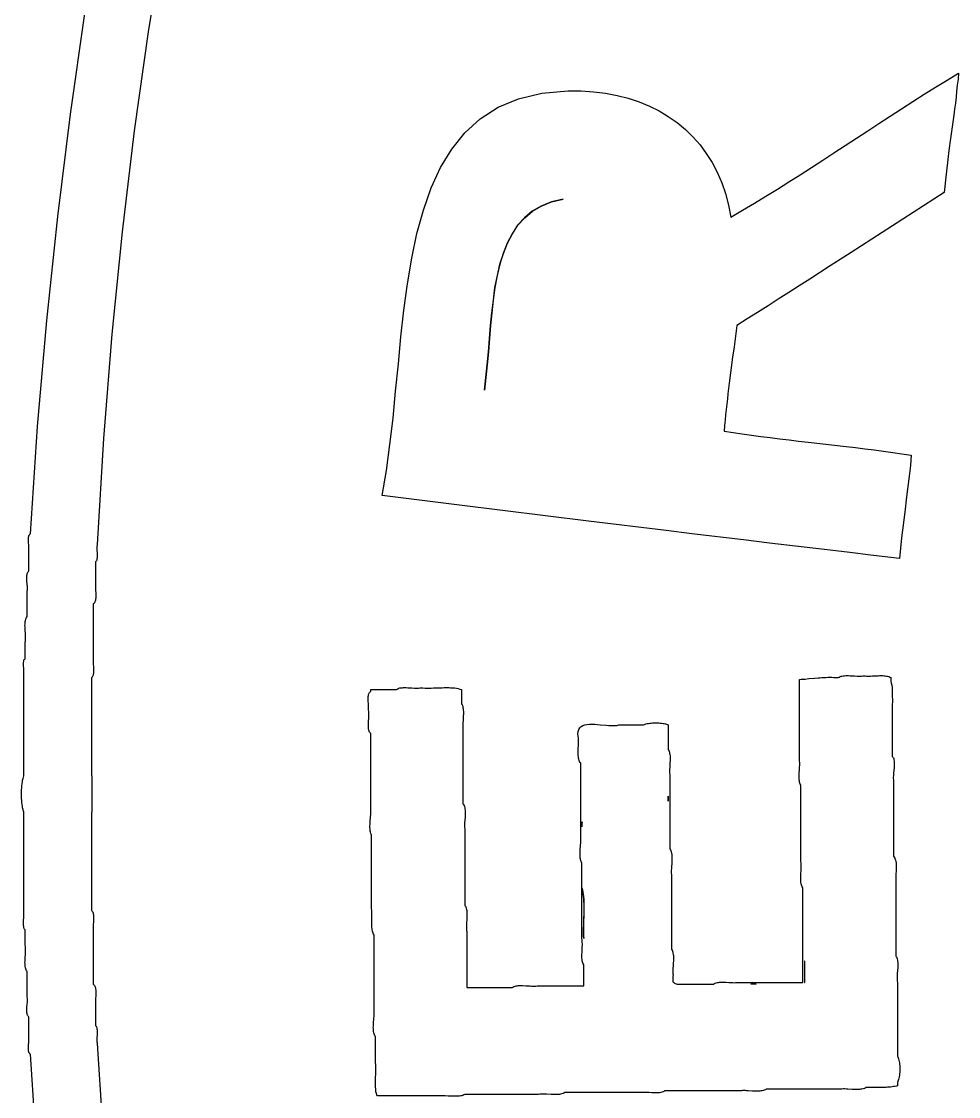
# Model space of a CAD drawing. Header units: metres. Extents: x -185 to 1201, y -340 to 309.
# Drawn here: x 877.473 to 880.489, y 64.293 to 67.753 of the extents above; entities that cross this region are included whole.
import ezdxf

# ---------------------------------------------------------------- set-up
doc = ezdxf.new("R2010")
doc.units = ezdxf.units.M

msp = doc.modelspace()

# ---------------------------------------------------------------- linework, layer by layer
for p, q in [((877.931, 68.0336), (877.881, 67.72)), ((877.631, 67.4545), (877.677, 67.7786)), ((877.881, 67.72), (877.836, 67.401)), ((880.452, 67.5646), (880.489, 67.5871)), ((880.489, 67.5871), (880.488, 67.5676)), ((880.415, 67.5419), (880.452, 67.5646)), ((880.485, 67.5481), (880.483, 67.5288)), ((880.488, 67.5676), (880.485, 67.5481)), ((879.073, 67.5047), (879.148, 67.5228)), ((879.148, 67.5228), (879.233, 67.5302)), ((879.233, 67.5302), (879.274, 67.5299)), ((879.274, 67.5299), (879.314, 67.5272)), ((879.314, 67.5272), (879.353, 67.5223)), ((879.353, 67.5223), (879.39, 67.5152)), ((879.39, 67.5152), (879.426, 67.5059)), ((880.342, 67.4957), (880.378, 67.5189)), ((880.378, 67.5189), (880.415, 67.5419)), ((880.481, 67.5095), (880.479, 67.4903)), ((880.483, 67.5288), (880.481, 67.5095)), ((878.949, 67.4401), (879.007, 67.4769)), ((879.007, 67.4769), (879.073, 67.5047)), ((879.426, 67.5059), (879.461, 67.4944)), ((879.461, 67.4944), (879.494, 67.4808)), ((879.494, 67.4808), (879.526, 67.4651)), ((880.305, 67.4723), (880.342, 67.4957)), ((880.479, 67.4903), (880.476, 67.4712)), ((877.59, 67.125), (877.631, 67.4545)), ((879.526, 67.4651), (879.555, 67.4474)), ((879.555, 67.4474), (879.583, 67.4276)), ((880.233, 67.4252), (880.269, 67.4488)), ((880.269, 67.4488), (880.305, 67.4723)), ((880.474, 67.4521), (880.463, 67.376)), ((880.476, 67.4712), (880.474, 67.4521)), ((878.9, 67.395), (878.949, 67.4401)), ((879.583, 67.4276), (879.61, 67.4058)), ((879.61, 67.4058), (879.634, 67.382)), ((880.197, 67.4015), (880.233, 67.4252)), ((877.836, 67.401), (877.797, 67.0766)), ((878.858, 67.3423), (878.9, 67.395)), ((879.634, 67.382), (879.657, 67.3562)), ((880.124, 67.3541), (880.197, 67.4015)), ((880.463, 67.376), (880.458, 67.3379)), ((878.822, 67.2828), (878.858, 67.3423)), ((879.657, 67.3562), (879.677, 67.3286)), ((880.088, 67.3304), (880.124, 67.3541)), ((880.458, 67.3379), (880.456, 67.3188)), ((879.677, 67.3286), (879.696, 67.299)), ((880.016, 67.2832), (880.052, 67.3068)), ((880.052, 67.3068), (880.088, 67.3304)), ((880.456, 67.3188), (880.454, 67.2997)), ((878.792, 67.2172), (878.822, 67.2828)), ((879.696, 67.299), (879.712, 67.2676)), ((879.712, 67.2676), (879.727, 67.2343)), ((879.979, 67.2598), (880.016, 67.2832)), ((880.451, 67.2805), (880.449, 67.2612)), ((880.454, 67.2997), (880.451, 67.2805)), ((879.727, 67.2343), (879.739, 67.1992)), ((879.906, 67.2135), (879.943, 67.2366)), ((879.943, 67.2366), (879.979, 67.2598)), ((880.447, 67.2419), (880.445, 67.2224)), ((880.449, 67.2612), (880.447, 67.2419)), ((878.767, 67.1463), (878.792, 67.2172)), ((879.739, 67.1992), (879.749, 67.1624)), ((879.869, 67.1907), (879.906, 67.2135)), ((880.443, 67.2029), (880.41, 67.1814)), ((880.445, 67.2224), (880.443, 67.2029)), ((879.146, 67.1591), (879.179, 67.1721)), ((879.179, 67.1721), (879.146, 67.1591)), ((879.179, 67.1721), (879.216, 67.1807)), ((879.216, 67.1807), (879.179, 67.1721)), ((879.794, 67.1458), (879.832, 67.1681)), ((879.832, 67.1681), (879.869, 67.1907)), ((880.41, 67.1814), (880.143, 67.0091)), ((878.746, 67.0709), (878.767, 67.1463)), ((879.117, 67.1421), (879.092, 67.1213)), ((879.093, 67.1213), (879.118, 67.1421)), ((879.146, 67.1591), (879.117, 67.1421)), ((879.118, 67.1421), (879.146, 67.1591)), ((879.749, 67.1624), (879.756, 67.1238)), ((879.756, 67.1238), (879.794, 67.1458)), ((877.555, 66.7902), (877.59, 67.125)), ((879.07, 67.0971), (879.052, 67.0697)), ((879.053, 67.0697), (879.071, 67.0971)), ((879.092, 67.1213), (879.07, 67.0971)), ((879.071, 67.0971), (879.093, 67.1213)), ((877.797, 67.0766), (877.764, 66.7466)), ((878.729, 66.9915), (878.746, 67.0709)), ((879.052, 67.0697), (879.036, 67.0396)), ((879.037, 67.0396), (879.053, 67.0697)), ((879.036, 67.0396), (879.023, 67.0068)), ((879.024, 67.0068), (879.037, 67.0396)), ((878.715, 66.9091), (878.729, 66.9915)), ((879.013, 66.9719), (879.024, 67.0068)), ((879.023, 67.0068), (879.013, 66.9719)), ((880.143, 67.0091), (880.076, 66.9661)), ((879.013, 66.9719), (879.004, 66.935)), ((879.005, 66.935), (879.013, 66.9719)), ((880.076, 66.9661), (880.01, 66.9232)), ((878.997, 66.8965), (879.005, 66.935)), ((879.004, 66.935), (878.997, 66.8965)), ((880.01, 66.9232), (879.976, 66.9019)), ((878.704, 66.8243), (878.715, 66.9091)), ((878.997, 66.8965), (878.991, 66.8566)), ((878.992, 66.8566), (878.997, 66.8965)), ((879.976, 66.9019), (879.943, 66.8805)), ((878.987, 66.8158), (878.992, 66.8566)), ((878.991, 66.8566), (878.987, 66.8158)), ((879.909, 66.8593), (879.876, 66.838)), ((879.943, 66.8805), (879.909, 66.8593)), ((878.694, 66.7379), (878.704, 66.8243)), ((879.876, 66.838), (879.842, 66.8169)), ((877.525, 66.4499), (877.555, 66.7902)), ((878.983, 66.7742), (878.987, 66.8158)), ((878.987, 66.8158), (878.983, 66.7742)), ((879.809, 66.7958), (879.775, 66.7748)), ((879.842, 66.8169), (879.809, 66.7958)), ((878.979, 66.7323), (878.983, 66.7742)), ((878.983, 66.7742), (878.979, 66.7323)), ((879.773, 66.7575), (879.771, 66.7404)), ((879.775, 66.7748), (879.773, 66.7575)), ((877.764, 66.7466), (877.737, 66.4108)), ((878.686, 66.6507), (878.694, 66.7379)), ((878.976, 66.6902), (878.979, 66.7323)), ((878.979, 66.7323), (878.976, 66.6902)), ((879.769, 66.7233), (879.767, 66.7063)), ((879.771, 66.7404), (879.769, 66.7233)), ((878.972, 66.6483), (878.976, 66.6902)), ((878.976, 66.6902), (878.972, 66.6483)), ((879.767, 66.7063), (879.762, 66.6726)), ((878.677, 66.5633), (878.686, 66.6507)), ((878.968, 66.607), (878.972, 66.6483)), ((878.972, 66.6483), (878.968, 66.607)), ((879.762, 66.6726), (879.755, 66.6222)), ((879.755, 66.6222), (879.751, 66.5887)), ((878.968, 66.607), (878.963, 66.5664)), ((878.963, 66.5664), (878.968, 66.607)), ((879.751, 66.5887), (879.749, 66.5719)), ((878.669, 66.4765), (878.677, 66.5633)), ((879.747, 66.5551), (879.745, 66.5382)), ((879.749, 66.5719), (879.747, 66.5551)), ((879.743, 66.5212), (879.741, 66.5042)), ((879.745, 66.5382), (879.743, 66.5212)), ((878.659, 66.3911), (878.669, 66.4765)), ((879.739, 66.487), (879.738, 66.4697)), ((879.741, 66.5042), (879.739, 66.487)), ((877.502, 66.1041), (877.525, 66.4499)), ((879.736, 66.4523), (879.735, 66.4347)), ((879.738, 66.4697), (879.736, 66.4523)), ((877.737, 66.4108), (877.717, 66.0693)), ((879.735, 66.4347), (879.764, 66.4302)), ((879.764, 66.4302), (879.793, 66.4258)), ((879.793, 66.4258), (879.823, 66.4217)), ((879.823, 66.4217), (879.853, 66.4176)), ((879.853, 66.4176), (879.883, 66.4138)), ((879.883, 66.4138), (879.913, 66.41)), ((879.913, 66.41), (879.944, 66.4063)), ((879.944, 66.4063), (879.974, 66.4027)), ((879.974, 66.4027), (880.005, 66.3992)), ((878.648, 66.3078), (878.659, 66.3911)), ((880.005, 66.3992), (880.127, 66.3851)), ((880.127, 66.3851), (880.157, 66.3815)), ((880.157, 66.3815), (880.187, 66.3778)), ((880.187, 66.3778), (880.218, 66.374)), ((880.218, 66.374), (880.248, 66.3701)), ((880.248, 66.3701), (880.278, 66.3661)), ((880.278, 66.3661), (880.307, 66.362)), ((880.307, 66.362), (880.337, 66.3576)), ((880.337, 66.3576), (880.334, 66.3236)), ((878.634, 66.2273), (878.648, 66.3078)), ((880.334, 66.3236), (880.33, 66.2899)), ((880.33, 66.2899), (880.326, 66.2565)), ((880.326, 66.2565), (880.322, 66.2232)), ((878.883, 66.1965), (878.634, 66.2273)), ((879.298, 66.1452), (878.883, 66.1965)), ((880.322, 66.2232), (880.316, 66.1736)), ((880.316, 66.1736), (880.306, 66.0912)), ((879.548, 66.1146), (879.298, 66.1452)), ((877.496, 66.0937), (877.497, 66.0963)), ((877.496, 66.0909), (877.496, 66.0937)), ((877.496, 66.088), (877.496, 66.0909)), ((877.497, 66.0986), (877.499, 66.1008)), ((877.497, 66.0963), (877.497, 66.0986)), ((877.499, 66.1008), (877.5, 66.1026)), ((877.5, 66.1026), (877.502, 66.1041)), ((879.631, 66.1044), (879.548, 66.1146)), ((879.797, 66.0843), (879.631, 66.1044)), ((880.306, 66.0912), (880.302, 66.0582)), ((877.495, 66.0849), (877.496, 66.088)), ((877.496, 66.0817), (877.495, 66.0849)), ((877.496, 66.0784), (877.496, 66.0817)), ((877.497, 66.065), (877.496, 66.0784)), ((877.497, 66.0617), (877.497, 66.065)), ((877.497, 66.0585), (877.497, 66.0617)), ((877.497, 66.0555), (877.497, 66.0585)), ((877.717, 66.0667), (877.716, 66.0639)), ((877.716, 66.0639), (877.716, 66.061)), ((877.716, 66.061), (877.716, 66.0579)), ((877.716, 66.0579), (877.716, 66.0548)), ((877.717, 66.0693), (877.717, 66.0667)), ((879.881, 66.0742), (879.797, 66.0843)), ((879.964, 66.0643), (879.881, 66.0742)), ((880.048, 66.0544), (879.964, 66.0643)), ((880.302, 66.0582), (880.299, 66.0251)), ((877.497, 66.0525), (877.497, 66.0555)), ((877.497, 66.0497), (877.497, 66.0525)), ((877.497, 66.0471), (877.497, 66.0497)), ((877.497, 65.9846), (877.497, 66.0471)), ((877.716, 66.0548), (877.716, 66.0515)), ((877.716, 66.0515), (877.717, 66.0417)), ((877.717, 66.0263), (877.716, 66.0237)), ((877.716, 66.0237), (877.716, 66.0213)), ((877.717, 66.0417), (877.717, 66.0352)), ((877.717, 66.0352), (877.717, 66.0321)), ((877.717, 66.0321), (877.717, 66.0291)), ((877.717, 66.0291), (877.717, 66.0263)), ((880.131, 66.0445), (880.048, 66.0544)), ((880.215, 66.0347), (880.131, 66.0445)), ((880.299, 66.0251), (880.215, 66.0347)), ((877.713, 66.0155), (877.711, 66.0142)), ((877.711, 66.0142), (877.711, 65.946)), ((877.714, 66.0172), (877.713, 66.0155)), ((877.715, 66.0191), (877.714, 66.0172)), ((877.716, 66.0213), (877.715, 66.0191)), ((877.49, 65.9694), (877.491, 65.9726)), ((877.49, 65.966), (877.49, 65.9694)), ((877.49, 65.9624), (877.49, 65.966)), ((877.49, 65.9588), (877.49, 65.9624)), ((877.49, 65.955), (877.49, 65.9588)), ((877.491, 65.9392), (877.49, 65.955)), ((877.491, 65.9755), (877.492, 65.9782)), ((877.491, 65.9726), (877.491, 65.9755)), ((877.492, 65.9782), (877.493, 65.9807)), ((877.493, 65.9807), (877.495, 65.9828)), ((877.495, 65.9828), (877.497, 65.9846)), ((877.492, 65.9353), (877.491, 65.9392)), ((877.491, 65.9203), (877.492, 65.9238)), ((877.491, 65.9169), (877.491, 65.9203)), ((877.492, 65.9314), (877.492, 65.9353)), ((877.492, 65.9276), (877.492, 65.9314)), ((877.492, 65.9238), (877.492, 65.9276)), ((877.711, 65.946), (877.711, 65.9426)), ((877.711, 65.9426), (877.711, 65.939)), ((877.711, 65.939), (877.711, 65.9353)), ((877.711, 65.9353), (877.711, 65.9315)), ((877.711, 65.9315), (877.711, 65.9276)), ((877.711, 65.9276), (877.711, 65.9237)), ((877.711, 65.9237), (877.712, 65.9118)), ((877.491, 65.8378), (877.491, 65.9169)), ((877.709, 65.8847), (877.708, 65.8822)), ((877.71, 65.8874), (877.709, 65.8847)), ((877.711, 65.8903), (877.71, 65.8874)), ((877.712, 65.8969), (877.711, 65.8935)), ((877.711, 65.8935), (877.711, 65.8903)), ((877.712, 65.9118), (877.712, 65.9079)), ((877.712, 65.9079), (877.712, 65.9041)), ((877.712, 65.9041), (877.712, 65.9004)), ((877.712, 65.9004), (877.712, 65.8969)), ((877.706, 65.8801), (877.704, 65.8783)), ((877.704, 65.8783), (877.704, 65.7019)), ((877.708, 65.8822), (877.706, 65.8801)), ((877.485, 65.8216), (877.486, 65.8254)), ((877.485, 65.8176), (877.485, 65.8216)), ((877.485, 65.8134), (877.485, 65.8176)), ((877.486, 65.8254), (877.487, 65.8289)), ((877.487, 65.8289), (877.488, 65.8322)), ((877.488, 65.8322), (877.489, 65.8352)), ((877.489, 65.8352), (877.491, 65.8378)), ((877.484, 65.809), (877.485, 65.8134)), ((877.485, 65.8046), (877.484, 65.809)), ((877.485, 65.8), (877.485, 65.8046)), ((877.485, 65.7953), (877.485, 65.8)), ((877.486, 65.7812), (877.485, 65.7953)), ((877.486, 65.7766), (877.486, 65.7812)), ((877.485, 65.7551), (877.486, 65.759)), ((877.485, 65.7019), (877.485, 65.7551)), ((877.486, 65.772), (877.486, 65.7766)), ((877.486, 65.7675), (877.486, 65.772)), ((877.486, 65.7632), (877.486, 65.7675)), ((877.486, 65.759), (877.486, 65.7632)), ((877.479, 65.6906), (877.48, 65.6932)), ((877.479, 65.6878), (877.479, 65.6906)), ((877.479, 65.6848), (877.479, 65.6878)), ((877.479, 65.6817), (877.479, 65.6848)), ((877.479, 65.6784), (877.479, 65.6817)), ((877.48, 65.6717), (877.479, 65.6784)), ((877.48, 65.6956), (877.481, 65.6977)), ((877.48, 65.6932), (877.48, 65.6956)), ((877.481, 65.6977), (877.482, 65.6994)), ((877.482, 65.6994), (877.484, 65.7009)), ((877.484, 65.7009), (877.485, 65.7019)), ((877.704, 65.7019), (877.704, 65.6991)), ((877.704, 65.6991), (877.704, 65.696)), ((877.704, 65.696), (877.704, 65.6928)), ((877.704, 65.6928), (877.704, 65.6894)), ((877.704, 65.6894), (877.704, 65.6859)), ((877.704, 65.6859), (877.705, 65.6752)), ((877.48, 65.6649), (877.48, 65.6717)), ((877.48, 65.6616), (877.48, 65.6649)), ((877.481, 65.6584), (877.48, 65.6616)), ((877.48, 65.6495), (877.481, 65.6523)), ((877.48, 65.6469), (877.48, 65.6495)), ((877.48, 65.3251), (877.48, 65.6469)), ((877.481, 65.6552), (877.481, 65.6584)), ((877.481, 65.6523), (877.481, 65.6552)), ((877.7, 65.6427), (877.698, 65.6412)), ((877.698, 65.6412), (877.698, 65.3251)), ((877.702, 65.6446), (877.7, 65.6427)), ((877.703, 65.6468), (877.702, 65.6446)), ((877.704, 65.6492), (877.703, 65.6468)), ((877.705, 65.6548), (877.704, 65.6519)), ((877.704, 65.6519), (877.704, 65.6492)), ((877.705, 65.6752), (877.705, 65.6716)), ((877.705, 65.6716), (877.705, 65.668)), ((877.705, 65.668), (877.705, 65.6646)), ((877.705, 65.6646), (877.705, 65.6612)), ((877.705, 65.6612), (877.705, 65.6579)), ((877.705, 65.6579), (877.705, 65.6548)), ((880.037, 65.6405), (880.043, 65.641)), ((880.043, 65.641), (880.049, 65.6414)), ((880.049, 65.6414), (880.055, 65.6418)), ((880.055, 65.6418), (880.062, 65.642)), ((880.062, 65.642), (880.068, 65.6422)), ((880.068, 65.6422), (880.075, 65.6423)), ((880.075, 65.6423), (880.081, 65.6422)), ((880.081, 65.6422), (880.088, 65.642)), ((880.088, 65.642), (880.095, 65.6417)), ((880.095, 65.6417), (880.102, 65.6412)), ((880.102, 65.6412), (880.105, 65.643)), ((880.105, 65.643), (880.108, 65.6444)), ((880.108, 65.6444), (880.111, 65.6455)), ((880.111, 65.6455), (880.114, 65.6463)), ((880.114, 65.6463), (880.118, 65.6469)), ((880.118, 65.6469), (880.122, 65.6473)), ((880.122, 65.6473), (880.126, 65.6476)), ((880.126, 65.6476), (880.131, 65.6476)), ((880.131, 65.6476), (880.135, 65.6476)), ((880.135, 65.6476), (880.14, 65.6474)), ((880.14, 65.6474), (880.144, 65.6472)), ((880.144, 65.6472), (880.154, 65.6466)), ((880.154, 65.6466), (880.163, 65.6462)), ((880.163, 65.6462), (880.168, 65.6461)), ((880.168, 65.6461), (880.172, 65.646)), ((880.172, 65.646), (880.177, 65.6461)), ((880.177, 65.6461), (880.181, 65.6464)), ((880.181, 65.6464), (880.185, 65.6469)), ((880.185, 65.6469), (880.189, 65.6464)), ((880.189, 65.6464), (880.193, 65.6461)), ((880.193, 65.6461), (880.197, 65.646)), ((880.197, 65.646), (880.202, 65.6461)), ((880.202, 65.6461), (880.206, 65.6462)), ((880.206, 65.6462), (880.211, 65.6464)), ((880.211, 65.6464), (880.23, 65.6474)), ((880.23, 65.6474), (880.235, 65.6476)), ((880.235, 65.6476), (880.24, 65.6476)), ((880.24, 65.6476), (880.244, 65.6476)), ((880.244, 65.6476), (880.249, 65.6473)), ((880.249, 65.6473), (880.253, 65.6469)), ((880.253, 65.6469), (880.257, 65.6463)), ((880.257, 65.6463), (880.261, 65.6455)), ((880.261, 65.6455), (880.265, 65.6444)), ((880.265, 65.6444), (880.268, 65.643)), ((880.268, 65.643), (880.271, 65.6412)), ((880.271, 65.6412), (880.271, 65.6299)), ((878.685, 65.6058), (878.688, 65.6069)), ((878.688, 65.6069), (878.691, 65.6078)), ((878.691, 65.6078), (878.695, 65.6084)), ((878.695, 65.6084), (878.699, 65.6088)), ((878.699, 65.6088), (878.703, 65.609)), ((878.703, 65.609), (878.707, 65.609)), ((878.707, 65.609), (878.711, 65.609)), ((878.711, 65.609), (878.716, 65.6088)), ((878.716, 65.6088), (878.72, 65.6086)), ((878.72, 65.6086), (878.729, 65.6081)), ((878.729, 65.6081), (878.738, 65.6076)), ((878.738, 65.6076), (878.743, 65.6075)), ((878.743, 65.6075), (878.747, 65.6075)), ((878.747, 65.6075), (878.751, 65.6076)), ((878.751, 65.6076), (878.755, 65.6078)), ((878.755, 65.6078), (878.759, 65.6083)), ((878.759, 65.6083), (878.765, 65.6078)), ((878.765, 65.6078), (878.772, 65.6076)), ((878.772, 65.6076), (878.778, 65.6075)), ((878.778, 65.6075), (878.785, 65.6075)), ((878.785, 65.6075), (878.792, 65.6076)), ((878.792, 65.6076), (878.799, 65.6078)), ((878.799, 65.6078), (878.82, 65.6086)), ((878.82, 65.6086), (878.827, 65.6088)), ((878.827, 65.6088), (878.834, 65.609)), ((878.834, 65.609), (878.841, 65.609)), ((878.841, 65.609), (878.848, 65.609)), ((878.848, 65.609), (878.854, 65.6088)), ((878.854, 65.6088), (878.861, 65.6084)), ((878.861, 65.6084), (878.867, 65.6078)), ((878.867, 65.6078), (878.873, 65.6069)), ((878.873, 65.6069), (878.879, 65.6058)), ((879.977, 65.6356), (879.983, 65.6359)), ((879.977, 65.3764), (879.977, 65.6356)), ((879.983, 65.6359), (879.989, 65.6363)), ((879.989, 65.6363), (879.995, 65.6367)), ((879.995, 65.6367), (880.007, 65.6378)), ((880.007, 65.6378), (880.025, 65.6395)), ((880.025, 65.6395), (880.037, 65.6405)), ((880.271, 65.6299), (880.272, 65.6235)), ((880.272, 65.6235), (880.274, 65.6167)), ((880.274, 65.6167), (880.275, 65.6097)), ((880.275, 65.6097), (880.275, 65.6024)), ((878.589, 65.5809), (878.59, 65.5839)), ((878.589, 65.5779), (878.589, 65.5809)), ((878.589, 65.5747), (878.589, 65.5779)), ((878.589, 65.5714), (878.589, 65.5747)), ((878.59, 65.5867), (878.591, 65.5892)), ((878.59, 65.5839), (878.59, 65.5867)), ((878.591, 65.5892), (878.592, 65.5916)), ((878.592, 65.5916), (878.593, 65.5937)), ((878.593, 65.5937), (878.595, 65.5955)), ((878.595, 65.5955), (878.597, 65.597)), ((878.597, 65.597), (878.597, 65.6027)), ((878.597, 65.6027), (878.68, 65.6027)), ((878.68, 65.6027), (878.682, 65.6044)), ((878.682, 65.6044), (878.685, 65.6058)), ((878.879, 65.6058), (878.884, 65.6044)), ((878.884, 65.6044), (878.889, 65.6027)), ((878.889, 65.6027), (878.889, 65.5566)), ((880.275, 65.6024), (880.276, 65.5949)), ((880.276, 65.5949), (880.276, 65.5871)), ((880.276, 65.5871), (880.276, 65.5792)), ((880.276, 65.5792), (880.277, 65.5712)), ((878.589, 65.568), (878.589, 65.5714)), ((878.59, 65.5547), (878.589, 65.568)), ((878.59, 65.5515), (878.59, 65.5547)), ((878.59, 65.5484), (878.59, 65.5515)), ((878.59, 65.5455), (878.59, 65.5484)), ((878.59, 65.5427), (878.59, 65.5455)), ((878.59, 65.5401), (878.59, 65.5427)), ((878.59, 65.5361), (878.59, 65.5401)), ((878.889, 65.5566), (878.891, 65.5539)), ((878.891, 65.5539), (878.892, 65.5509)), ((878.892, 65.5509), (878.894, 65.5477)), ((878.894, 65.5477), (878.894, 65.5441)), ((878.894, 65.5441), (878.895, 65.5403)), ((878.895, 65.5403), (878.895, 65.5363)), ((880.277, 65.563), (880.276, 65.5547)), ((880.276, 65.5547), (880.276, 65.5211)), ((880.277, 65.5712), (880.277, 65.563)), ((878.591, 65.532), (878.59, 65.5361)), ((878.59, 65.4964), (878.591, 65.5144)), ((878.591, 65.5277), (878.591, 65.532)), ((878.591, 65.5233), (878.591, 65.5277)), ((878.591, 65.5189), (878.591, 65.5233)), ((878.591, 65.5144), (878.591, 65.5189)), ((878.895, 65.5043), (878.894, 65.4947)), ((878.895, 65.5363), (878.896, 65.532)), ((878.896, 65.5231), (878.895, 65.5185)), ((878.895, 65.5185), (878.895, 65.5138)), ((878.895, 65.5138), (878.895, 65.5043)), ((878.896, 65.532), (878.896, 65.5277)), ((878.896, 65.5277), (878.896, 65.5231)), ((880.276, 65.5127), (880.275, 65.5044)), ((880.275, 65.5044), (880.275, 65.4962)), ((880.276, 65.5211), (880.276, 65.5127)), ((878.59, 65.492), (878.59, 65.4964)), ((878.59, 65.4877), (878.59, 65.492)), ((878.59, 65.4836), (878.59, 65.4877)), ((878.59, 65.4797), (878.59, 65.4836)), ((878.59, 65.4759), (878.59, 65.4797)), ((878.591, 65.4724), (878.59, 65.4759)), ((878.592, 65.4691), (878.591, 65.4724)), ((878.593, 65.4661), (878.592, 65.4691)), ((878.894, 65.4947), (878.894, 65.49)), ((878.894, 65.49), (878.894, 65.4854)), ((878.894, 65.4854), (878.894, 65.4809)), ((878.894, 65.4809), (878.894, 65.4765)), ((878.894, 65.4765), (878.894, 65.4724)), ((878.894, 65.4724), (878.894, 65.2353)), ((879.265, 65.4679), (879.267, 65.4746)), ((879.267, 65.4746), (879.27, 65.4799)), ((879.27, 65.4799), (879.274, 65.4841)), ((879.274, 65.4841), (879.28, 65.4872)), ((879.28, 65.4872), (879.286, 65.4893)), ((879.286, 65.4893), (879.293, 65.4906)), ((879.293, 65.4906), (879.301, 65.4913)), ((879.301, 65.4913), (879.309, 65.4914)), ((879.309, 65.4914), (879.318, 65.4911)), ((879.318, 65.4911), (879.327, 65.4904)), ((879.327, 65.4904), (879.336, 65.4896)), ((879.336, 65.4896), (879.355, 65.4878)), ((879.355, 65.4878), (879.364, 65.4872)), ((879.364, 65.4872), (879.373, 65.4868)), ((879.373, 65.4868), (879.381, 65.4869)), ((879.381, 65.4869), (879.389, 65.4875)), ((879.389, 65.4875), (879.396, 65.4888)), ((879.396, 65.4888), (879.475, 65.4888)), ((879.475, 65.4888), (879.478, 65.4901)), ((879.478, 65.4901), (879.48, 65.4912)), ((879.48, 65.4912), (879.483, 65.4922)), ((879.483, 65.4922), (879.487, 65.4931)), ((879.487, 65.4931), (879.491, 65.4939)), ((879.491, 65.4939), (879.495, 65.4945)), ((879.495, 65.4945), (879.5, 65.4949)), ((879.5, 65.4949), (879.504, 65.4953)), ((879.504, 65.4953), (879.509, 65.4955)), ((879.509, 65.4955), (879.514, 65.4955)), ((879.514, 65.4955), (879.519, 65.4955)), ((879.519, 65.4955), (879.524, 65.4953)), ((879.524, 65.4953), (879.529, 65.4949)), ((879.529, 65.4949), (879.533, 65.4945)), ((879.533, 65.4945), (879.538, 65.4939)), ((879.538, 65.4939), (879.542, 65.4931)), ((879.542, 65.4931), (879.546, 65.4922)), ((879.546, 65.4922), (879.549, 65.4912)), ((879.549, 65.4912), (879.552, 65.4901)), ((879.552, 65.4901), (879.554, 65.4888)), ((879.554, 65.4888), (879.554, 65.4098)), ((880.275, 65.4962), (880.276, 65.4881)), ((880.276, 65.4881), (880.276, 65.4801)), ((880.276, 65.4801), (880.276, 65.4724)), ((880.276, 65.4724), (880.276, 65.3877)), ((878.595, 65.4634), (878.593, 65.4661)), ((878.597, 65.4611), (878.595, 65.4634)), ((878.597, 65.2184), (878.597, 65.4611)), ((879.264, 65.4599), (879.265, 65.4679)), ((879.266, 65.4463), (879.264, 65.4599)), ((879.266, 65.442), (879.266, 65.4463)), ((879.266, 65.4377), (879.266, 65.442)), ((879.266, 65.4331), (879.266, 65.4377)), ((879.265, 65.4092), (879.266, 65.4284)), ((879.265, 65.4044), (879.265, 65.4092)), ((879.265, 65.3997), (879.265, 65.4044)), ((879.265, 65.3951), (879.265, 65.3997)), ((879.266, 65.4284), (879.266, 65.4331)), ((879.554, 65.4098), (879.556, 65.4072)), ((879.556, 65.4072), (879.558, 65.4041)), ((879.558, 65.4041), (879.559, 65.4008)), ((879.559, 65.4008), (879.559, 65.3972)), ((879.265, 65.3906), (879.265, 65.3951)), ((879.266, 65.3862), (879.265, 65.3906)), ((879.266, 65.3821), (879.266, 65.3862)), ((879.267, 65.3782), (879.266, 65.3821)), ((879.268, 65.3746), (879.267, 65.3782)), ((879.269, 65.3713), (879.268, 65.3746)), ((879.271, 65.3682), (879.269, 65.3713)), ((879.273, 65.3656), (879.271, 65.3682)), ((879.273, 65.1285), (879.273, 65.3656)), ((879.559, 65.3972), (879.56, 65.3933)), ((879.56, 65.3933), (879.561, 65.3891)), ((879.561, 65.3757), (879.56, 65.3662)), ((879.56, 65.3662), (879.56, 65.3517)), ((879.561, 65.3891), (879.561, 65.3848)), ((879.561, 65.3848), (879.561, 65.3803)), ((879.561, 65.3803), (879.561, 65.3757)), ((879.977, 65.3722), (879.977, 65.3764)), ((879.978, 65.3679), (879.977, 65.3722)), ((879.978, 65.3634), (879.978, 65.3679)), ((880.276, 65.3877), (880.278, 65.3853)), ((880.278, 65.3853), (880.28, 65.3826)), ((880.28, 65.3826), (880.281, 65.3795)), ((880.281, 65.3795), (880.281, 65.3762)), ((880.281, 65.3762), (880.282, 65.3726)), ((880.282, 65.3726), (880.282, 65.3687)), ((880.282, 65.3687), (880.282, 65.3647)), ((880.282, 65.3647), (880.282, 65.3605)), ((879.56, 65.3517), (879.559, 65.347)), ((879.559, 65.347), (879.559, 65.3423)), ((879.559, 65.3423), (879.559, 65.3378)), ((879.559, 65.3378), (879.559, 65.3333)), ((879.559, 65.3333), (879.56, 65.3291)), ((879.976, 65.335), (879.977, 65.3445)), ((879.976, 65.3302), (879.976, 65.335)), ((879.976, 65.3256), (879.976, 65.3302)), ((879.977, 65.354), (879.978, 65.3587)), ((879.977, 65.3445), (879.977, 65.354)), ((879.978, 65.3587), (879.978, 65.3634)), ((880.282, 65.3517), (880.28, 65.3336)), ((880.28, 65.3336), (880.28, 65.3291)), ((880.282, 65.3605), (880.282, 65.3562)), ((880.282, 65.3562), (880.282, 65.3517)), ((877.474, 65.2932), (877.475, 65.2995)), ((877.475, 65.2995), (877.476, 65.3055)), ((877.476, 65.3111), (877.478, 65.3163)), ((877.476, 65.3055), (877.476, 65.3111)), ((877.478, 65.3163), (877.479, 65.321)), ((877.479, 65.321), (877.48, 65.3251)), ((877.698, 65.3251), (877.699, 65.3251)), ((877.699, 65.3251), (877.699, 65.2076)), ((879.56, 65.3291), (879.56, 65.3251)), ((879.56, 65.3251), (879.56, 65.09)), ((879.976, 65.3211), (879.976, 65.3256)), ((879.976, 65.3167), (879.976, 65.3211)), ((879.976, 65.3125), (879.976, 65.3167)), ((879.977, 65.3085), (879.976, 65.3125)), ((879.977, 65.3047), (879.977, 65.3085)), ((879.978, 65.3011), (879.977, 65.3047)), ((879.979, 65.2978), (879.978, 65.3011)), ((879.981, 65.2949), (879.979, 65.2978)), ((880.28, 65.3247), (880.279, 65.3204)), ((880.279, 65.3204), (880.279, 65.3163)), ((880.279, 65.3163), (880.28, 65.3124)), ((880.28, 65.3291), (880.28, 65.3247)), ((880.28, 65.3124), (880.28, 65.3087)), ((880.28, 65.3087), (880.28, 65.066)), ((877.473, 65.28), (877.474, 65.2867)), ((877.473, 65.2732), (877.473, 65.28)), ((877.473, 65.2663), (877.473, 65.2732)), ((877.473, 65.2595), (877.473, 65.2663)), ((877.474, 65.2867), (877.474, 65.2932)), ((879.982, 65.2922), (879.981, 65.2949)), ((879.982, 65.0495), (879.982, 65.2922)), ((877.473, 65.2527), (877.473, 65.2595)), ((877.474, 65.246), (877.473, 65.2527)), ((877.474, 65.2395), (877.474, 65.246)), ((877.475, 65.2332), (877.474, 65.2395)), ((877.476, 65.2272), (877.475, 65.2332)), ((877.476, 65.2216), (877.476, 65.2272)), ((878.894, 65.2353), (878.896, 65.2326)), ((878.896, 65.2326), (878.898, 65.2295)), ((878.898, 65.2295), (878.899, 65.2261)), ((878.899, 65.2261), (878.9, 65.2225)), ((879.554, 65.2597), (879.554, 65.2513)), ((879.554, 65.243), (879.554, 65.2597)), ((879.554, 65.2513), (879.554, 65.243)), ((877.478, 65.2164), (877.476, 65.2216)), ((877.479, 65.2117), (877.478, 65.2164)), ((877.48, 65.2076), (877.479, 65.2117)), ((877.48, 64.8914), (877.48, 65.2076)), ((877.699, 65.2076), (877.698, 65.2076)), ((877.698, 65.2076), (877.698, 64.8914)), ((878.595, 65.1777), (878.596, 65.1921)), ((878.596, 65.1921), (878.597, 65.2014)), ((878.597, 65.2144), (878.597, 65.2184)), ((878.597, 65.2103), (878.597, 65.2144)), ((878.597, 65.2059), (878.597, 65.2103)), ((878.597, 65.2014), (878.597, 65.2059)), ((878.9, 65.2225), (878.9, 65.2186)), ((878.9, 65.2186), (878.901, 65.2144)), ((878.901, 65.1915), (878.9, 65.1819)), ((878.901, 65.2144), (878.901, 65.2101)), ((878.901, 65.2101), (878.901, 65.2056)), ((878.901, 65.2056), (878.901, 65.201)), ((878.901, 65.201), (878.901, 65.1963)), ((878.901, 65.1963), (878.901, 65.1915)), ((878.594, 65.1636), (878.595, 65.1682)), ((878.594, 65.1591), (878.594, 65.1636)), ((878.595, 65.1548), (878.594, 65.1591)), ((878.595, 65.1729), (878.595, 65.1777)), ((878.595, 65.1682), (878.595, 65.1729)), ((878.9, 65.1819), (878.899, 65.1724)), ((878.899, 65.1724), (878.899, 65.1677)), ((878.899, 65.1677), (878.899, 65.1632)), ((878.899, 65.1632), (878.899, 65.1588)), ((878.899, 65.1588), (878.9, 65.1546)), ((879.278, 65.1773), (879.277, 65.1689)), ((879.277, 65.1606), (879.278, 65.1773)), ((879.277, 65.1689), (879.277, 65.1606)), ((878.595, 65.1507), (878.595, 65.1548)), ((878.595, 65.1468), (878.595, 65.1507)), ((878.596, 65.1432), (878.595, 65.1468)), ((878.597, 65.1398), (878.596, 65.1432)), ((878.599, 65.1368), (878.597, 65.1398)), ((878.6, 65.1342), (878.599, 65.1368)), ((878.6, 64.8971), (878.6, 65.1342)), ((878.9, 65.1546), (878.9, 65.1506)), ((878.9, 65.1506), (878.9, 64.9079)), ((879.273, 65.1243), (879.273, 65.1285)), ((879.273, 65.1199), (879.273, 65.1243)), ((879.271, 65.0868), (879.272, 65.1012)), ((879.272, 65.1012), (879.273, 65.1107)), ((879.273, 65.1153), (879.273, 65.1199)), ((879.273, 65.1107), (879.273, 65.1153)), ((879.56, 65.09), (879.562, 65.087)), ((879.271, 65.0821), (879.271, 65.0868)), ((879.271, 65.0775), (879.271, 65.0821)), ((879.271, 65.073), (879.271, 65.0775)), ((879.271, 65.0686), (879.271, 65.073)), ((879.271, 65.0644), (879.271, 65.0686)), ((879.271, 65.0603), (879.271, 65.0644)), ((879.272, 65.0565), (879.271, 65.0603)), ((879.273, 65.0529), (879.272, 65.0565)), ((879.274, 65.0496), (879.273, 65.0529)), ((879.562, 65.087), (879.563, 65.0838)), ((879.563, 65.0838), (879.564, 65.0803)), ((879.564, 65.0803), (879.565, 65.0766)), ((879.565, 65.0766), (879.566, 65.0726)), ((879.566, 65.0726), (879.566, 65.0684)), ((879.566, 65.0684), (879.566, 65.0641)), ((879.566, 65.0641), (879.566, 65.0596)), ((879.566, 65.0596), (879.566, 65.0549)), ((879.566, 65.0549), (879.566, 65.0502)), ((880.28, 65.066), (880.282, 65.0633)), ((880.282, 65.0633), (880.284, 65.0603)), ((880.284, 65.0603), (880.285, 65.0571)), ((880.285, 65.0571), (880.286, 65.0535)), ((880.286, 65.0535), (880.287, 65.0497)), ((879.275, 65.0466), (879.274, 65.0496)), ((879.277, 65.0439), (879.275, 65.0466)), ((879.277, 64.9648), (879.277, 65.0439)), ((879.565, 65.0261), (879.564, 65.0213)), ((879.564, 65.0213), (879.564, 65.0166)), ((879.566, 65.0454), (879.565, 65.0309)), ((879.565, 65.0309), (879.565, 65.0261)), ((879.566, 65.0502), (879.566, 65.0454)), ((879.983, 65.0452), (879.982, 65.0495)), ((879.982, 65.0078), (879.983, 65.0222)), ((879.983, 65.0408), (879.983, 65.0452)), ((879.983, 65.0363), (879.983, 65.0408)), ((879.983, 65.0317), (879.983, 65.0363)), ((879.983, 65.0269), (879.983, 65.0317)), ((879.983, 65.0222), (879.983, 65.0269)), ((880.287, 65.0497), (880.288, 65.0457)), ((880.288, 65.0232), (880.287, 65.0041)), ((880.288, 65.0457), (880.288, 65.0415)), ((880.288, 65.0415), (880.288, 65.0371)), ((880.288, 65.0371), (880.288, 65.0325)), ((880.288, 65.0325), (880.288, 65.0279)), ((880.288, 65.0279), (880.288, 65.0232)), ((879.564, 65.0166), (879.564, 65.0121)), ((879.564, 65.0121), (879.565, 65.0077)), ((879.565, 65.0077), (879.565, 65.0034)), ((879.565, 65.0034), (879.565, 64.7668)), ((879.981, 64.994), (879.982, 64.9985)), ((879.982, 64.9896), (879.981, 64.994)), ((879.982, 65.0031), (879.982, 65.0078)), ((879.982, 64.9985), (879.982, 65.0031)), ((879.982, 64.9853), (879.982, 64.9896)), ((879.982, 64.9813), (879.982, 64.9853)), ((880.287, 65.0041), (880.287, 64.9994)), ((880.287, 64.9994), (880.287, 64.9948)), ((880.287, 64.9948), (880.287, 64.9903)), ((880.287, 64.9903), (880.287, 64.9859)), ((880.287, 64.9859), (880.287, 64.9818)), ((879.277, 64.8016), (879.277, 64.9648)), ((879.277, 64.9648), (879.279, 64.9581)), ((879.279, 64.9581), (879.277, 64.9648)), ((879.279, 64.9581), (879.28, 64.9511)), ((879.28, 64.9511), (879.279, 64.9581)), ((879.28, 64.9511), (879.281, 64.9437)), ((879.281, 64.9437), (879.28, 64.9511)), ((879.983, 64.9775), (879.982, 64.9813)), ((879.984, 64.9739), (879.983, 64.9775)), ((879.985, 64.9706), (879.984, 64.9739)), ((879.986, 64.9675), (879.985, 64.9706)), ((879.988, 64.9648), (879.986, 64.9675)), ((879.988, 64.66), (879.988, 64.9648)), ((880.287, 64.9818), (880.287, 64.7447)), ((879.281, 64.9437), (879.282, 64.9362)), ((879.282, 64.9362), (879.281, 64.9437)), ((879.282, 64.9362), (879.283, 64.9283)), ((879.283, 64.9283), (879.282, 64.9362)), ((879.283, 64.9283), (879.283, 64.9203)), ((879.283, 64.9203), (879.283, 64.9283)), ((879.283, 64.9203), (879.283, 64.9121)), ((879.284, 64.9121), (879.283, 64.9203)), ((877.48, 64.8886), (877.48, 64.8914)), ((877.481, 64.8855), (877.48, 64.8886)), ((877.481, 64.8822), (877.481, 64.8855)), ((877.481, 64.8788), (877.481, 64.8822)), ((877.698, 64.8914), (877.7, 64.8899)), ((877.7, 64.8899), (877.702, 64.888)), ((877.702, 64.888), (877.703, 64.8858)), ((877.703, 64.8858), (877.704, 64.8833)), ((877.704, 64.8833), (877.704, 64.8805)), ((877.704, 64.8805), (877.705, 64.8775)), ((878.601, 64.8931), (878.6, 64.8971)), ((878.601, 64.8889), (878.601, 64.8931)), ((878.601, 64.8845), (878.601, 64.8889)), ((878.601, 64.8799), (878.601, 64.8845)), ((878.601, 64.8753), (878.601, 64.8799)), ((878.9, 64.9079), (878.902, 64.9053)), ((878.902, 64.9053), (878.903, 64.9023)), ((878.903, 64.9023), (878.904, 64.8989)), ((878.904, 64.8989), (878.905, 64.8953)), ((878.905, 64.8953), (878.906, 64.8914)), ((878.906, 64.8914), (878.906, 64.8873)), ((878.906, 64.8873), (878.906, 64.883)), ((878.906, 64.883), (878.906, 64.8785)), ((879.283, 64.9121), (879.283, 64.9038)), ((879.283, 64.9038), (879.283, 64.8953)), ((879.283, 64.8953), (879.283, 64.8867)), ((879.283, 64.8867), (879.283, 64.8781)), ((879.284, 64.9038), (879.284, 64.9121)), ((879.284, 64.8953), (879.284, 64.9038)), ((879.284, 64.8867), (879.284, 64.8953)), ((879.284, 64.8781), (879.284, 64.8867)), ((877.479, 64.8605), (877.48, 64.8679)), ((877.479, 64.8568), (877.479, 64.8605)), ((877.479, 64.8532), (877.479, 64.8568)), ((877.479, 64.8497), (877.479, 64.8532)), ((877.479, 64.8463), (877.479, 64.8497)), ((877.479, 64.8431), (877.479, 64.8463)), ((877.48, 64.8753), (877.481, 64.8788)), ((877.48, 64.8679), (877.48, 64.8753)), ((877.705, 64.8563), (877.704, 64.8452)), ((877.704, 64.8452), (877.704, 64.8416)), ((877.705, 64.8775), (877.705, 64.8743)), ((877.705, 64.8743), (877.705, 64.8708)), ((877.705, 64.8708), (877.705, 64.8673)), ((877.705, 64.8673), (877.705, 64.8637)), ((877.705, 64.8637), (877.705, 64.86)), ((877.705, 64.86), (877.705, 64.8563)), ((878.601, 64.8512), (878.601, 64.8753)), ((878.601, 64.8465), (878.601, 64.8512)), ((878.601, 64.8419), (878.601, 64.8465)), ((878.906, 64.8644), (878.905, 64.85)), ((878.905, 64.85), (878.905, 64.8453)), ((878.905, 64.8453), (878.905, 64.8407)), ((878.906, 64.8785), (878.906, 64.8739)), ((878.906, 64.8739), (878.906, 64.8692)), ((878.906, 64.8692), (878.906, 64.8644)), ((879.283, 64.8781), (879.282, 64.852)), ((879.282, 64.852), (879.282, 64.8434)), ((879.283, 64.8694), (879.284, 64.8781)), ((879.283, 64.8434), (879.283, 64.8694)), ((877.48, 64.8401), (877.479, 64.8431)), ((877.48, 64.8372), (877.48, 64.8401)), ((877.481, 64.8347), (877.48, 64.8372)), ((877.482, 64.8324), (877.481, 64.8347)), ((877.484, 64.8305), (877.482, 64.8324)), ((877.485, 64.8289), (877.484, 64.8305)), ((877.485, 64.7795), (877.485, 64.8289)), ((877.704, 64.8416), (877.704, 64.8382)), ((877.704, 64.8382), (877.704, 64.8349)), ((877.704, 64.8349), (877.704, 64.8318)), ((877.704, 64.8318), (877.704, 64.8289)), ((877.704, 64.8289), (877.704, 64.6544)), ((878.601, 64.8374), (878.601, 64.8419)), ((878.602, 64.8331), (878.601, 64.8374)), ((878.602, 64.829), (878.602, 64.8331)), ((878.603, 64.8251), (878.602, 64.829)), ((878.604, 64.8214), (878.603, 64.8251)), ((878.605, 64.8181), (878.604, 64.8214)), ((878.606, 64.8151), (878.605, 64.8181)), ((878.608, 64.8124), (878.606, 64.8151)), ((878.608, 64.5702), (878.608, 64.8124)), ((878.905, 64.8407), (878.905, 64.8362)), ((878.905, 64.8362), (878.905, 64.8318)), ((878.905, 64.8318), (878.905, 64.8277)), ((878.905, 64.8277), (878.906, 64.8237)), ((878.906, 64.8237), (878.906, 64.6436)), ((879.282, 64.8434), (879.282, 64.8348)), ((879.282, 64.8348), (879.283, 64.8434)), ((879.282, 64.8348), (879.282, 64.8263)), ((879.282, 64.8263), (879.282, 64.8348)), ((879.282, 64.8263), (879.282, 64.8179)), ((879.282, 64.8179), (879.282, 64.8263)), ((879.282, 64.8179), (879.282, 64.8097)), ((879.282, 64.8097), (879.282, 64.8179)), ((877.486, 64.7753), (877.485, 64.7795)), ((879.278, 64.7976), (879.277, 64.8016)), ((879.278, 64.7934), (879.278, 64.7976)), ((879.278, 64.789), (879.278, 64.7934)), ((879.279, 64.7845), (879.278, 64.789)), ((879.278, 64.775), (879.279, 64.7798)), ((879.279, 64.7798), (879.279, 64.7845)), ((879.282, 64.8097), (879.283, 64.8016)), ((879.283, 64.8016), (879.282, 64.8097)), ((877.485, 64.7377), (877.486, 64.7521)), ((877.486, 64.7708), (877.486, 64.7753)), ((877.486, 64.7663), (877.486, 64.7708)), ((877.486, 64.7616), (877.486, 64.7663)), ((877.486, 64.7569), (877.486, 64.7616)), ((877.486, 64.7521), (877.486, 64.7569)), ((879.277, 64.751), (879.278, 64.7558)), ((879.277, 64.7464), (879.277, 64.751)), ((879.277, 64.7419), (879.277, 64.7464)), ((879.277, 64.7376), (879.277, 64.7419)), ((879.278, 64.7702), (879.278, 64.775)), ((879.278, 64.7558), (879.278, 64.7702)), ((879.565, 64.7668), (879.567, 64.7641)), ((879.567, 64.7641), (879.568, 64.7611)), ((879.568, 64.7611), (879.57, 64.7577)), ((879.57, 64.7577), (879.57, 64.7541)), ((879.57, 64.7541), (879.571, 64.7503)), ((879.571, 64.7503), (879.572, 64.7463)), ((879.572, 64.7463), (879.572, 64.742)), ((879.572, 64.742), (879.572, 64.7377)), ((880.287, 64.7447), (880.289, 64.742)), ((880.289, 64.742), (880.29, 64.739)), ((877.484, 64.7238), (877.485, 64.7283)), ((877.485, 64.7194), (877.484, 64.7238)), ((877.485, 64.7329), (877.485, 64.7377)), ((877.485, 64.7283), (877.485, 64.7329)), ((877.485, 64.7151), (877.485, 64.7194)), ((877.485, 64.7111), (877.485, 64.7151)), ((877.486, 64.7073), (877.485, 64.7111)), ((877.487, 64.7038), (877.486, 64.7073)), ((879.278, 64.7335), (879.277, 64.7376)), ((879.278, 64.7296), (879.278, 64.7335)), ((879.279, 64.726), (879.278, 64.7296)), ((879.28, 64.7226), (879.279, 64.726)), ((879.281, 64.7196), (879.28, 64.7226)), ((879.283, 64.7169), (879.281, 64.7196)), ((879.283, 64.6492), (879.283, 64.7169)), ((879.571, 64.7146), (879.57, 64.7053)), ((879.572, 64.7286), (879.571, 64.7239)), ((879.571, 64.7239), (879.571, 64.7146)), ((879.572, 64.7377), (879.572, 64.7332)), ((879.572, 64.7332), (879.572, 64.7286)), ((879.994, 64.7282), (879.993, 64.7282)), ((879.993, 64.7282), (879.993, 64.66)), ((879.994, 64.66), (879.994, 64.7282)), ((880.29, 64.739), (880.292, 64.7357)), ((880.292, 64.7357), (880.293, 64.7321)), ((880.293, 64.7321), (880.293, 64.7282)), ((880.293, 64.7282), (880.294, 64.724)), ((880.294, 64.724), (880.294, 64.7197)), ((880.294, 64.7197), (880.294, 64.7152)), ((880.294, 64.7152), (880.294, 64.7106)), ((880.294, 64.7106), (880.294, 64.7059)), ((877.488, 64.7005), (877.487, 64.7038)), ((877.489, 64.6975), (877.488, 64.7005)), ((877.491, 64.6948), (877.489, 64.6975)), ((877.491, 64.6158), (877.491, 64.6948)), ((879.57, 64.6788), (879.569, 64.6743)), ((879.569, 64.6743), (879.569, 64.6703)), ((879.57, 64.7053), (879.57, 64.7008)), ((879.57, 64.7008), (879.57, 64.6963)), ((879.57, 64.6963), (879.57, 64.692)), ((879.57, 64.692), (879.57, 64.6879)), ((879.57, 64.6879), (879.571, 64.684)), ((879.571, 64.684), (879.57, 64.6788)), ((880.293, 64.7011), (880.292, 64.6866)), ((880.292, 64.6866), (880.292, 64.6819)), ((880.292, 64.6819), (880.292, 64.6772)), ((880.292, 64.6772), (880.292, 64.6726)), ((880.292, 64.6726), (880.292, 64.6682)), ((880.294, 64.7059), (880.293, 64.7011)), ((877.704, 64.6544), (877.706, 64.6526)), ((877.706, 64.6526), (877.708, 64.6504)), ((877.708, 64.6504), (877.709, 64.6479)), ((877.709, 64.6479), (877.71, 64.6451)), ((877.71, 64.6451), (877.711, 64.6421)), ((877.711, 64.6421), (877.711, 64.6389)), ((877.711, 64.6389), (877.712, 64.6354)), ((878.906, 64.6436), (879.053, 64.6436)), ((879.053, 64.6436), (879.055, 64.6453)), ((879.055, 64.6453), (879.058, 64.6467)), ((879.058, 64.6467), (879.062, 64.6478)), ((879.062, 64.6478), (879.065, 64.6487)), ((879.065, 64.6487), (879.069, 64.6493)), ((879.069, 64.6493), (879.073, 64.6497)), ((879.073, 64.6497), (879.077, 64.6499)), ((879.077, 64.6499), (879.082, 64.65)), ((879.082, 64.65), (879.086, 64.6499)), ((879.086, 64.6499), (879.096, 64.6495)), ((879.096, 64.6495), (879.11, 64.6487)), ((879.11, 64.6487), (879.115, 64.6485)), ((879.115, 64.6485), (879.119, 64.6484)), ((879.119, 64.6484), (879.124, 64.6484)), ((879.124, 64.6484), (879.129, 64.6485)), ((879.129, 64.6485), (879.133, 64.6488)), ((879.133, 64.6488), (879.137, 64.6492)), ((879.137, 64.6492), (879.283, 64.6492)), ((879.569, 64.6703), (879.569, 64.6669)), ((879.569, 64.6669), (879.57, 64.6639)), ((879.57, 64.6639), (879.571, 64.6614)), ((879.571, 64.6614), (879.573, 64.6594)), ((879.573, 64.6594), (879.575, 64.6577)), ((879.575, 64.6577), (879.577, 64.6564)), ((879.577, 64.6564), (879.58, 64.6554)), ((879.58, 64.6554), (879.583, 64.6547)), ((879.583, 64.6547), (879.586, 64.6543)), ((879.586, 64.6543), (879.589, 64.654)), ((879.589, 64.654), (879.593, 64.6539)), ((879.593, 64.6539), (879.597, 64.6539)), ((879.597, 64.6539), (879.6, 64.6539)), ((879.6, 64.6539), (879.611, 64.6543)), ((879.611, 64.6543), (879.615, 64.6544)), ((879.615, 64.6544), (879.701, 64.6544)), ((879.701, 64.6544), (879.704, 64.6562)), ((879.704, 64.6562), (879.706, 64.6576)), ((879.706, 64.6576), (879.709, 64.6588)), ((879.709, 64.6588), (879.713, 64.6597)), ((879.713, 64.6597), (879.716, 64.6603)), ((879.716, 64.6603), (879.72, 64.6607)), ((879.72, 64.6607), (879.724, 64.6609)), ((879.724, 64.6609), (879.728, 64.661)), ((879.728, 64.661), (879.732, 64.6609)), ((879.732, 64.6609), (879.737, 64.6607)), ((879.737, 64.6607), (879.741, 64.6605)), ((879.741, 64.6605), (879.75, 64.6599)), ((879.75, 64.6599), (879.758, 64.6594)), ((879.758, 64.6594), (879.763, 64.6593)), ((879.763, 64.6593), (879.767, 64.6592)), ((879.767, 64.6592), (879.771, 64.6593)), ((879.771, 64.6593), (879.775, 64.6596)), ((879.775, 64.6596), (879.778, 64.66)), ((879.778, 64.66), (879.988, 64.66)), ((879.829, 64.6549), (879.821, 64.6551)), ((879.821, 64.6551), (879.838, 64.6546)), ((879.838, 64.6546), (879.829, 64.6549)), ((879.993, 64.66), (879.994, 64.66)), ((880.292, 64.6682), (880.292, 64.664)), ((880.292, 64.664), (880.293, 64.66)), ((880.293, 64.66), (880.293, 64.423)), ((877.491, 64.6124), (877.491, 64.6158)), ((877.492, 64.6088), (877.491, 64.6124)), ((877.492, 64.6051), (877.492, 64.6088)), ((877.492, 64.6013), (877.492, 64.6051)), ((877.712, 64.6204), (877.711, 64.605)), ((877.711, 64.605), (877.711, 64.6014)), ((877.712, 64.6354), (877.712, 64.6318)), ((877.712, 64.6318), (877.712, 64.6281)), ((877.712, 64.6281), (877.712, 64.6243)), ((877.712, 64.6243), (877.712, 64.6204)), ((877.49, 64.5816), (877.491, 64.5895)), ((877.49, 64.5777), (877.49, 64.5816)), ((877.49, 64.5739), (877.49, 64.5777)), ((877.49, 64.5702), (877.49, 64.5739)), ((877.49, 64.5667), (877.49, 64.5702)), ((877.491, 64.5895), (877.492, 64.5974)), ((877.492, 64.5974), (877.492, 64.6013)), ((877.711, 64.6014), (877.711, 64.5979)), ((877.711, 64.5979), (877.711, 64.5945)), ((877.711, 64.5945), (877.711, 64.5914)), ((877.711, 64.5914), (877.711, 64.5885)), ((877.711, 64.5885), (877.711, 64.5203)), ((878.608, 64.5662), (878.608, 64.5702)), ((877.49, 64.5633), (877.49, 64.5667)), ((877.491, 64.5601), (877.49, 64.5633)), ((877.491, 64.5572), (877.491, 64.5601)), ((877.492, 64.5544), (877.491, 64.5572)), ((877.493, 64.552), (877.492, 64.5544)), ((877.495, 64.5499), (877.493, 64.552)), ((877.497, 64.5481), (877.495, 64.5499)), ((877.497, 64.4855), (877.497, 64.5481)), ((878.606, 64.5291), (878.607, 64.5436)), ((878.607, 64.5436), (878.608, 64.553)), ((878.608, 64.562), (878.608, 64.5662)), ((878.608, 64.5576), (878.608, 64.562)), ((878.608, 64.553), (878.608, 64.5576)), ((877.711, 64.5203), (877.713, 64.5188)), ((877.713, 64.5188), (877.714, 64.517)), ((877.714, 64.517), (877.715, 64.5149)), ((877.715, 64.5149), (877.716, 64.5126)), ((877.716, 64.5126), (877.716, 64.51)), ((877.716, 64.51), (877.717, 64.5072)), ((877.717, 64.5072), (877.717, 64.5043)), ((877.717, 64.5043), (877.717, 64.5012)), ((877.717, 64.5012), (877.717, 64.498)), ((878.605, 64.515), (878.606, 64.5196)), ((878.606, 64.5105), (878.605, 64.515)), ((878.606, 64.5243), (878.606, 64.5291)), ((878.606, 64.5196), (878.606, 64.5243)), ((878.606, 64.5062), (878.606, 64.5105)), ((878.606, 64.5021), (878.606, 64.5062)), ((878.607, 64.4982), (878.606, 64.5021)), ((877.496, 64.4576), (877.497, 64.4677)), ((877.497, 64.4829), (877.497, 64.4855)), ((877.497, 64.4802), (877.497, 64.4829)), ((877.497, 64.4772), (877.497, 64.4802)), ((877.497, 64.4741), (877.497, 64.4772)), ((877.497, 64.4709), (877.497, 64.4741)), ((877.497, 64.4677), (877.497, 64.4709)), ((877.717, 64.4914), (877.716, 64.4813)), ((877.716, 64.4813), (877.716, 64.478)), ((877.716, 64.478), (877.716, 64.4748)), ((877.716, 64.4748), (877.716, 64.4717)), ((877.716, 64.4717), (877.716, 64.4688)), ((877.716, 64.4688), (877.717, 64.466)), ((877.717, 64.498), (877.717, 64.4947)), ((877.717, 64.4947), (877.717, 64.4914)), ((877.717, 64.466), (877.717, 64.4634)), ((878.608, 64.4945), (878.607, 64.4982)), ((878.609, 64.4912), (878.608, 64.4945)), ((878.61, 64.4882), (878.609, 64.4912)), ((878.612, 64.4855), (878.61, 64.4882)), ((878.612, 64.4065), (878.612, 64.4855)), ((877.495, 64.4478), (877.496, 64.451)), ((877.496, 64.4447), (877.495, 64.4478)), ((877.496, 64.4542), (877.496, 64.4576)), ((877.496, 64.451), (877.496, 64.4542)), ((877.496, 64.4417), (877.496, 64.4447)), ((877.496, 64.439), (877.496, 64.4417)), ((877.497, 64.4364), (877.496, 64.439)), ((877.497, 64.434), (877.497, 64.4364)), ((877.499, 64.4319), (877.497, 64.434)), ((877.5, 64.4301), (877.499, 64.4319)), ((877.502, 64.4286), (877.5, 64.4301)), ((877.717, 64.4634), (877.738, 64.1224)), ((877.525, 64.0827), (877.502, 64.4286)), ((878.612, 64.4012), (878.612, 64.4065)), ((878.613, 64.3956), (878.612, 64.4012)), ((878.613, 64.3898), (878.613, 64.3956)), ((880.293, 64.423), (880.294, 64.4205)), ((880.294, 64.4205), (880.295, 64.4175)), ((880.295, 64.4175), (880.296, 64.414)), ((880.296, 64.414), (880.297, 64.4102)), ((880.297, 64.4102), (880.298, 64.406)), ((880.298, 64.406), (880.299, 64.4014)), ((880.299, 64.4014), (880.299, 64.3967)), ((880.299, 64.3967), (880.3, 64.3917)), ((878.612, 64.3532), (878.613, 64.3656)), ((878.613, 64.3839), (878.613, 64.3898)), ((878.613, 64.3779), (878.613, 64.3839)), ((878.613, 64.3718), (878.613, 64.3779)), ((878.613, 64.3656), (878.613, 64.3718)), ((880.299, 64.3613), (880.298, 64.3566)), ((880.3, 64.3712), (880.299, 64.3662)), ((880.299, 64.3662), (880.299, 64.3613)), ((880.3, 64.3917), (880.3, 64.3867)), ((880.3, 64.3867), (880.3, 64.3815)), ((880.3, 64.3815), (880.3, 64.3763)), ((880.3, 64.3763), (880.3, 64.3712)), ((878.612, 64.347), (878.612, 64.3532)), ((878.612, 64.3409), (878.612, 64.347)), ((878.612, 64.3349), (878.612, 64.3409)), ((878.612, 64.3291), (878.612, 64.3349)), ((878.612, 64.3234), (878.612, 64.3291)), ((880.289, 64.3264), (880.284, 64.3255)), ((880.293, 64.3275), (880.289, 64.3264)), ((880.294, 64.3411), (880.293, 64.3383)), ((880.293, 64.3383), (880.293, 64.3275)), ((880.295, 64.3444), (880.294, 64.3411)), ((880.296, 64.3481), (880.295, 64.3444)), ((880.297, 64.3522), (880.296, 64.3481)), ((880.298, 64.3566), (880.297, 64.3522)), ((878.613, 64.3179), (878.612, 64.3234)), ((878.613, 64.3126), (878.613, 64.3179)), ((878.614, 64.3076), (878.613, 64.3126)), ((878.616, 64.3029), (878.614, 64.3076)), ((878.617, 64.2986), (878.616, 64.3029)), ((878.619, 64.2946), (878.617, 64.2986)), ((878.815, 64.2946), (878.619, 64.2946)), ((878.819, 64.295), (878.815, 64.2946)), ((878.824, 64.2952), (878.819, 64.295)), ((878.828, 64.2952), (878.824, 64.2952)), ((878.832, 64.2952), (878.828, 64.2952)), ((878.837, 64.295), (878.832, 64.2952)), ((878.846, 64.2944), (878.837, 64.295)), ((878.856, 64.2939), (878.846, 64.2944)), ((878.861, 64.2936), (878.856, 64.2939)), ((878.865, 64.2934), (878.861, 64.2936)), ((878.87, 64.2934), (878.865, 64.2934)), ((878.874, 64.2934), (878.87, 64.2934)), ((878.879, 64.2936), (878.874, 64.2934)), ((878.883, 64.294), (878.879, 64.2936)), ((878.887, 64.2946), (878.883, 64.294)), ((878.89, 64.2955), (878.887, 64.2946)), ((878.894, 64.2966), (878.89, 64.2955)), ((878.897, 64.298), (878.894, 64.2966)), ((878.9, 64.2997), (878.897, 64.298)), ((879.137, 64.2997), (878.9, 64.2997)), ((879.141, 64.3002), (879.137, 64.2997)), ((879.145, 64.3005), (879.141, 64.3002)), ((879.15, 64.3006), (879.145, 64.3005)), ((879.154, 64.3006), (879.15, 64.3006)), ((879.159, 64.3004), (879.154, 64.3006)), ((879.163, 64.3002), (879.159, 64.3004)), ((879.178, 64.2994), (879.163, 64.3002)), ((879.182, 64.2992), (879.178, 64.2994)), ((879.187, 64.299), (879.182, 64.2992)), ((879.192, 64.299), (879.187, 64.299)), ((879.196, 64.2991), (879.192, 64.299)), ((879.2, 64.2993), (879.196, 64.2991)), ((879.205, 64.2997), (879.2, 64.2993)), ((879.208, 64.3003), (879.205, 64.2997)), ((879.212, 64.3011), (879.208, 64.3003)), ((879.216, 64.3022), (879.212, 64.3011)), ((879.219, 64.3036), (879.216, 64.3022)), ((879.222, 64.3054), (879.219, 64.3036)), ((879.464, 64.3054), (879.222, 64.3054)), ((879.468, 64.3058), (879.464, 64.3054)), ((879.472, 64.3061), (879.468, 64.3058)), ((879.476, 64.3062), (879.472, 64.3061)), ((879.48, 64.3062), (879.476, 64.3062)), ((879.484, 64.306), (879.48, 64.3062)), ((879.493, 64.3055), (879.484, 64.306)), ((879.502, 64.3049), (879.493, 64.3055)), ((879.506, 64.3047), (879.502, 64.3049)), ((879.511, 64.3045), (879.506, 64.3047)), ((879.515, 64.3044), (879.511, 64.3045)), ((879.519, 64.3045), (879.515, 64.3044)), ((879.523, 64.3047), (879.519, 64.3045)), ((879.527, 64.3051), (879.523, 64.3047)), ((879.531, 64.3057), (879.527, 64.3051)), ((879.534, 64.3066), (879.531, 64.3057)), ((879.538, 64.3078), (879.534, 64.3066)), ((879.54, 64.3092), (879.538, 64.3078)), ((879.543, 64.311), (879.54, 64.3092)), ((879.786, 64.311), (879.543, 64.311)), ((879.79, 64.3115), (879.786, 64.311)), ((879.794, 64.3117), (879.79, 64.3115)), ((879.798, 64.3118), (879.794, 64.3117)), ((879.803, 64.3118), (879.798, 64.3118)), ((879.807, 64.3116), (879.803, 64.3118)), ((879.812, 64.3114), (879.807, 64.3116)), ((879.826, 64.3105), (879.812, 64.3114)), ((879.831, 64.3103), (879.826, 64.3105)), ((879.836, 64.3101), (879.831, 64.3103)), ((879.84, 64.31), (879.836, 64.3101)), ((879.845, 64.31), (879.84, 64.31)), ((879.849, 64.3102), (879.845, 64.31)), ((879.853, 64.3106), (879.849, 64.3102)), ((879.857, 64.3111), (879.853, 64.3106)), ((879.861, 64.312), (879.857, 64.3111)), ((879.864, 64.3131), (879.861, 64.312)), ((879.868, 64.3145), (879.864, 64.3131)), ((879.87, 64.3162), (879.868, 64.3145)), ((880.106, 64.3162), (879.87, 64.3162)), ((880.11, 64.3167), (880.106, 64.3162)), ((880.114, 64.3169), (880.11, 64.3167)), ((880.119, 64.317), (880.114, 64.3169)), ((880.123, 64.317), (880.119, 64.317)), ((880.128, 64.3169), (880.123, 64.317)), ((880.133, 64.3167), (880.128, 64.3169)), ((880.147, 64.3159), (880.133, 64.3167)), ((880.152, 64.3157), (880.147, 64.3159)), ((880.157, 64.3155), (880.152, 64.3157)), ((880.161, 64.3154), (880.157, 64.3155)), ((880.166, 64.3155), (880.161, 64.3154)), ((880.17, 64.3157), (880.166, 64.3155)), ((880.174, 64.3161), (880.17, 64.3157)), ((880.178, 64.3167), (880.174, 64.3161)), ((880.182, 64.3176), (880.178, 64.3167)), ((880.186, 64.3187), (880.182, 64.3176)), ((880.189, 64.3201), (880.186, 64.3187)), ((880.192, 64.3218), (880.189, 64.3201)), ((880.218, 64.3217), (880.192, 64.3218)), ((880.229, 64.3216), (880.218, 64.3217)), ((880.24, 64.3217), (880.229, 64.3216)), ((880.245, 64.3218), (880.24, 64.3217)), ((880.25, 64.322), (880.245, 64.3218)), ((880.256, 64.3222), (880.25, 64.322)), ((880.261, 64.3226), (880.256, 64.3222)), ((880.266, 64.3229), (880.261, 64.3226)), ((880.27, 64.3234), (880.266, 64.3229)), ((880.275, 64.324), (880.27, 64.3234)), ((880.28, 64.3247), (880.275, 64.324)), ((880.284, 64.3255), (880.28, 64.3247))]:
    msp.add_line(p, q)

doc.saveas('drawing.dxf')
